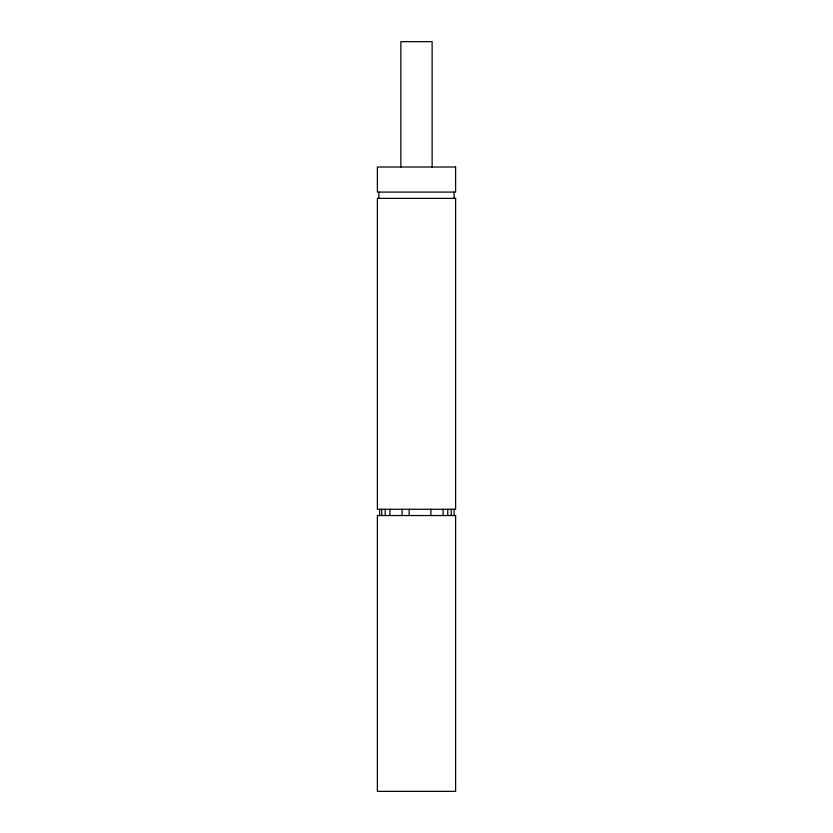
<?xml version="1.0" encoding="UTF-8"?>
<svg xmlns="http://www.w3.org/2000/svg" width="833" height="833" viewBox="0 0 833 833"><rect width="100%" height="100%" fill="white"/><g stroke="black" fill="none" stroke-linecap="round" stroke-linejoin="round"><path stroke-width="1.25" d="M454.11 192.09L454.11 198.358M454.11 509.275L454.11 515.544M451.247 509.275L451.247 515.544M447.769 509.275L447.769 515.544M443.094 509.275L443.094 515.544M432.129 167.017L432.129 41.65L400.871 41.65L400.871 167.017M430.89 509.275L430.89 515.544M409.159 509.275L409.159 515.544M402.11 509.275L402.11 515.544M389.906 509.275L389.906 515.544M385.231 509.275L385.231 515.544M381.753 509.275L381.753 515.544M379.609 509.275L379.609 515.544M378.89 192.09L378.89 198.358M455.609 167.017L377.391 167.017L377.391 192.09L455.609 192.09L455.609 167.017M455.62 198.358L377.38 198.358L377.38 509.275L455.62 509.275L455.62 198.358M455.62 515.544L377.38 515.544L377.38 791.35L455.62 791.35L455.62 515.544"/></g></svg>
